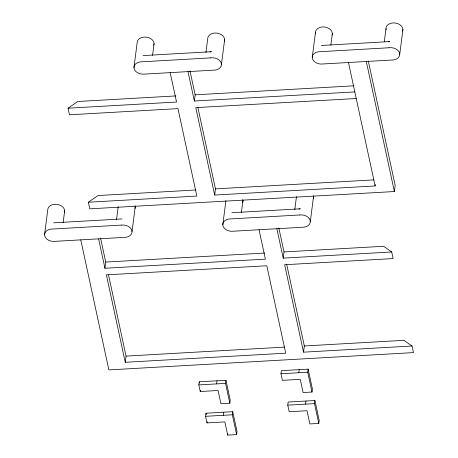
<?xml version="1.0" encoding="UTF-8"?>
<svg xmlns="http://www.w3.org/2000/svg" width="458" height="458" viewBox="0 0 458 458"><rect width="100%" height="100%" fill="white"/><g stroke="black" fill="none" stroke-linecap="round" stroke-linejoin="round"><path stroke-width="0.69" d="M44.541 234.851L47.712 210.102A8.507 6.172 7.3 0 1 57.113 204.377A8.507 6.172 7.3 0 1 64.418 212.443M63.158 222.542L64.658 210.852M259.039 229.744L265.388 259.142L104.945 268.251L105.735 262.062L100.565 238.131M133.959 67.618L137.131 42.869A8.507 6.172 7.3 0 1 146.531 37.144A8.507 6.172 7.3 0 1 153.836 45.216M116.515 219.834L118.187 206.77M152.583 55.309L154.077 43.625M132.053 231.582L135.225 206.833M125.263 362.289L106.371 274.852L266.819 265.743L285.712 353.181L125.263 362.289L126.053 356.101L108.512 274.909M354.813 91.909L194.364 101.023L195.154 94.835L189.984 70.904M205.934 52.601L207.697 38.85A8.507 6.172 7.3 0 1 217.098 33.125A8.507 6.172 7.3 0 1 224.403 41.197M221.472 64.355L224.643 39.606M375.302 184.574L375.131 185.948L214.682 195.056L215.472 188.873L197.93 107.682M198.812 384.909L199.207 381.817L225.949 380.3L230.225 400.103L229.83 403.195L220.916 403.704L218.065 390.497L200.238 391.51L198.812 384.909L225.548 383.392L225.949 380.3M200.238 391.51L200.392 390.273M222.817 224.723L225.897 200.684M205.596 416.311L205.991 413.213L232.733 411.696L237.009 431.499L236.614 434.596L227.7 435.1L224.849 421.898L207.022 422.911L205.596 416.311L232.332 414.788L232.733 411.696M207.022 422.911L207.176 421.669M216.64 383.896L217.035 380.804M241.435 212.415L242.935 200.73M223.418 415.297L223.819 412.2M227.7 435.1L227.861 433.863M80.763 239.866L108.861 369.904L413.46 352.608L412.034 346.008L303.54 352.168L284.647 264.73L393.141 258.57L391.716 251.969L283.216 258.129L284.012 251.94L278.842 228.01M312.236 57.496L315.407 32.747M294.792 209.707L296.463 196.648M280.983 373.745L281.378 370.654L308.12 369.137L312.402 388.939L312.001 392.031L303.087 392.54L300.236 379.333L282.409 380.346L280.983 373.745L307.724 372.228L308.12 369.137M330.853 45.187L332.353 33.497M310.329 221.46L313.501 196.711M287.767 405.147L288.162 402.05L314.904 400.532L319.186 420.335L318.785 423.432L309.871 423.936L307.02 410.734L289.193 411.748L287.767 405.147L314.509 403.624L314.904 400.532M298.811 372.732L299.206 369.64M303.54 352.168L304.33 345.979L286.788 264.787M305.595 404.133L305.99 401.036M384.302 41.787L385.974 28.728M399.748 54.233L402.92 29.484M195.514 190.007L98.064 195.537L88.36 202.23L89.785 208.837L394.384 191.536L395.174 185.347L368.284 60.903M88.36 202.23L196.854 196.07L177.962 108.632L69.467 114.798L68.042 108.197L77.746 101.499L175.906 95.928M143.045 55.601L211.424 51.697A8.507 6.172 7.3 0 0 210.045 52.006M321.321 45.479L389.701 41.575A8.507 6.172 7.3 0 0 388.321 41.884M195.154 94.835L353.462 85.846M68.042 108.197L176.536 102.031L170.181 72.639M356.238 98.51L195.789 107.624L214.682 195.056M215.472 188.873L373.78 179.88M53.626 222.834L122.005 218.93M231.903 212.712L300.282 208.808A8.507 6.172 7.3 0 0 298.902 209.117M105.735 262.062L264.758 253.034M284.012 251.94L383.592 246.284L391.716 251.969M126.053 356.101L284.361 347.112M304.33 345.979L403.91 340.323L412.034 346.008M366.285 61.492L394.384 191.536M348.458 62.511L375.131 185.948M276.867 228.725L283.216 258.129M307.724 372.228L312.001 392.031M314.509 403.624L318.785 423.432M188.009 71.62L194.364 101.023M225.548 383.392L229.83 403.195M232.332 414.788L236.614 434.596M199.207 381.817L199.493 383.134M205.991 413.213L206.277 414.536M98.59 238.847L104.945 268.251M313.341 195.629A8.507 6.172 7.3 0 1 313.255 198.303M242.774 199.642A8.507 6.172 7.3 0 1 242.694 202.321M135.064 205.751A8.507 6.172 7.3 0 1 134.984 208.43M315.568 33.829A8.507 6.172 7.3 0 1 324.069 26.942A8.507 6.172 7.3 0 1 332.113 35.094M386.134 29.81A8.507 6.172 7.3 0 1 394.63 22.923A8.507 6.172 7.3 0 1 402.679 31.075M210.628 57.885L142.255 61.79A8.507 6.172 7.3 0 0 134.057 68.431A8.507 6.172 7.3 0 0 144.802 74.087L213.182 70.183A8.507 6.172 7.3 0 0 221.374 63.542A8.507 6.172 7.3 0 0 210.628 57.885M388.905 47.764L320.526 51.668A8.507 6.172 7.3 0 0 312.333 58.309A8.507 6.172 7.3 0 0 323.079 63.96L391.458 60.055A8.507 6.172 7.3 0 0 399.651 53.414A8.507 6.172 7.3 0 0 388.905 47.764M121.21 225.118L52.83 229.023A8.507 6.172 7.3 0 0 44.638 235.664A8.507 6.172 7.3 0 0 55.384 241.314L123.763 237.41A8.507 6.172 7.3 0 0 131.956 230.769A8.507 6.172 7.3 0 0 121.21 225.118M299.486 214.991L231.107 218.895A8.507 6.172 7.3 0 0 222.914 225.536A8.507 6.172 7.3 0 0 233.66 231.193L302.04 227.288A8.507 6.172 7.3 0 0 310.232 220.647A8.507 6.172 7.3 0 0 299.486 214.991"/></g></svg>
